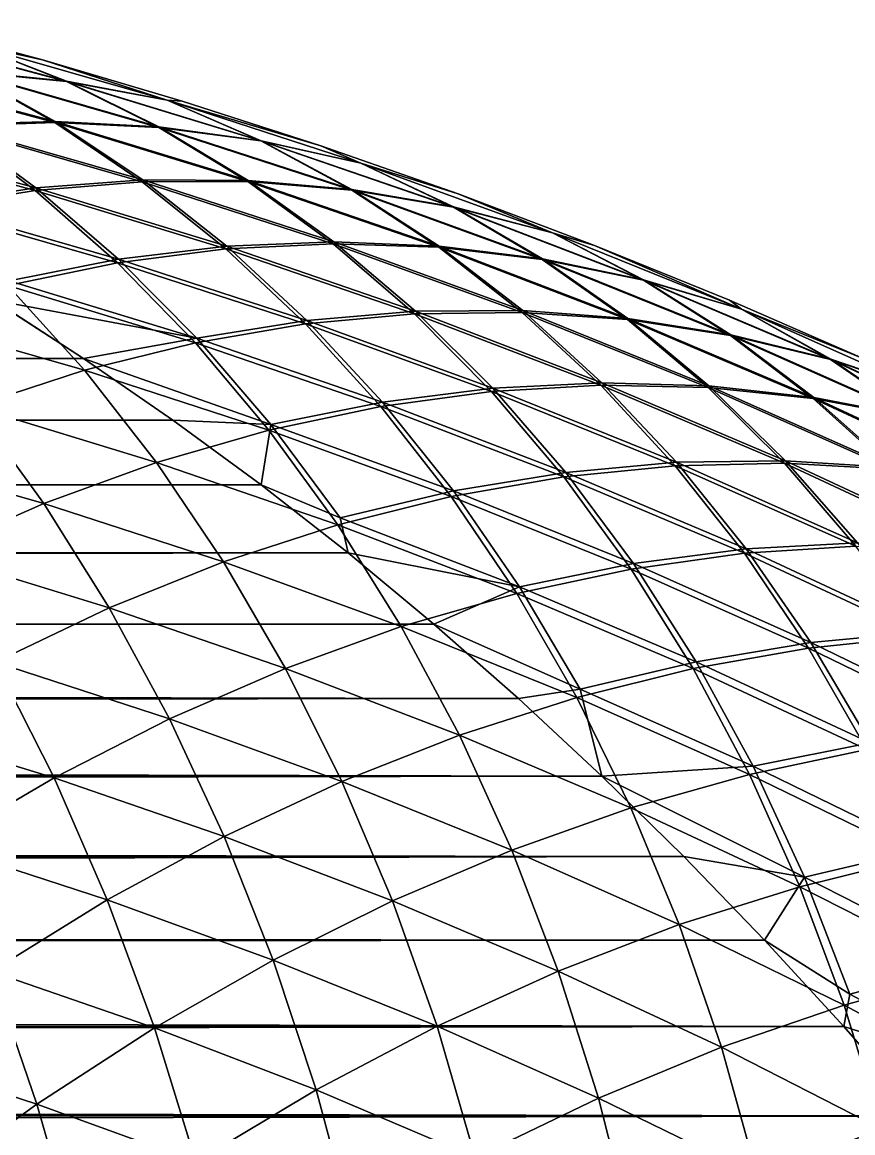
# Model space of a CAD drawing. Header units: millimetres. Extents: x -260 to 430, y -260 to 260.
# Drawn here: x 378.72 to 388.67, y 54.53 to 67.84 of the extents above; entities that cross this region are included whole.
import ezdxf

# ---------------------------------------------------------------- set-up
doc = ezdxf.new("R2010")
doc.units = ezdxf.units.MM
doc.header["$MEASUREMENT"] = 0
doc.layers.add('MESH_3D', color=2, linetype='CONTINUOUS')

msp = doc.modelspace()

# ---------------------------------------------------------------- linework, layer by layer
at = {"layer": 'MESH_3D'}
for points in [[(376.893, 67.755, 2454.883), (379.248, 67.124, 2454.883), (378.106, 67.574, 2452.443)], [(378.018, 67.244, 2457.317), (379.248, 67.124, 2454.883), (376.893, 67.755, 2454.883)], [(376.894, 67.759, 445.169), (379.249, 67.128, 445.169), (378.02, 67.252, 442.761)], [(378.107, 67.574, 447.583), (379.249, 67.128, 445.169), (376.894, 67.759, 445.169)], [(378.106, 67.574, 2452.443), (378.959, 67.384, 2450), (377.273, 67.835, 2450)], [(378.959, 67.384, 2450), (378.959, 67.384, 450), (377.273, 67.835, 450)], [(377.273, 67.835, 2450), (378.959, 67.384, 2450), (377.273, 67.835, 450)], [(378.107, 67.574, 447.583), (377.273, 67.835, 450), (378.959, 67.384, 450)], [(378.106, 67.574, 2452.443), (380.454, 66.901, 2452.443), (378.959, 67.384, 2450)], [(379.248, 67.124, 2454.883), (380.454, 66.901, 2452.443), (378.106, 67.574, 2452.443)], [(378.107, 67.574, 447.583), (378.959, 67.384, 450), (380.454, 66.901, 447.583)], [(378.107, 67.574, 447.583), (380.454, 66.901, 447.583), (379.249, 67.128, 445.169)], [(380.454, 66.901, 2452.443), (380.633, 66.89, 2450), (378.959, 67.384, 2450)], [(380.633, 66.89, 2450), (380.633, 66.89, 450), (378.959, 67.384, 450)], [(378.959, 67.384, 2450), (380.633, 66.89, 2450), (378.959, 67.384, 450)], [(380.454, 66.901, 447.583), (378.959, 67.384, 450), (380.633, 66.89, 450)], [(376.77, 67.26, 2459.742), (379.107, 66.633, 2459.742), (378.018, 67.244, 2457.317)], [(377.842, 66.588, 2462.155), (379.107, 66.633, 2459.742), (376.77, 67.26, 2459.742)], [(376.773, 67.274, 440.361), (379.111, 66.647, 440.361), (377.848, 66.609, 437.973)], [(378.02, 67.252, 442.761), (379.111, 66.647, 440.361), (376.773, 67.274, 440.361)], [(378.018, 67.244, 2457.317), (380.354, 66.575, 2457.317), (379.248, 67.124, 2454.883)], [(379.107, 66.633, 2459.742), (380.354, 66.575, 2457.317), (378.018, 67.244, 2457.317)], [(378.02, 67.252, 442.761), (380.356, 66.582, 442.761), (379.111, 66.647, 440.361)], [(379.249, 67.128, 445.169), (380.356, 66.582, 442.761), (378.02, 67.252, 442.761)], [(379.248, 67.124, 2454.883), (381.578, 66.412, 2454.883), (380.454, 66.901, 2452.443)], [(380.354, 66.575, 2457.317), (381.578, 66.412, 2454.883), (379.248, 67.124, 2454.883)], [(379.249, 67.128, 445.169), (381.58, 66.415, 445.169), (380.356, 66.582, 442.761)], [(380.454, 66.901, 447.583), (381.58, 66.415, 445.169), (379.249, 67.128, 445.169)], [(380.454, 66.901, 2452.443), (382.776, 66.146, 2452.443), (382.294, 66.355, 2450)], [(380.454, 66.901, 2452.443), (382.294, 66.355, 2450), (380.633, 66.89, 2450)], [(381.578, 66.412, 2454.883), (382.776, 66.146, 2452.443), (380.454, 66.901, 2452.443)], [(380.454, 66.901, 447.583), (380.633, 66.89, 450), (382.294, 66.355, 450)], [(380.454, 66.901, 447.583), (382.294, 66.355, 450), (382.776, 66.147, 447.583)], [(380.454, 66.901, 447.583), (382.776, 66.147, 447.583), (381.58, 66.415, 445.169)], [(382.294, 66.355, 2450), (382.294, 66.355, 450), (380.633, 66.89, 450)], [(380.633, 66.89, 2450), (382.294, 66.355, 2450), (380.633, 66.89, 450)], [(376.564, 66.436, 2464.554), (378.873, 65.818, 2464.554), (377.842, 66.588, 2462.155)], [(377.848, 66.609, 437.973), (378.882, 65.849, 435.599), (376.572, 66.468, 435.599)], [(377.842, 66.588, 2462.155), (380.155, 65.924, 2462.155), (379.107, 66.633, 2459.742)], [(378.873, 65.818, 2464.554), (380.155, 65.924, 2462.155), (377.842, 66.588, 2462.155)], [(379.111, 66.647, 440.361), (380.162, 65.946, 437.973), (377.848, 66.609, 437.973)], [(377.848, 66.609, 437.973), (380.162, 65.946, 437.973), (378.882, 65.849, 435.599)], [(379.107, 66.633, 2459.742), (381.421, 65.926, 2459.742), (380.354, 66.575, 2457.317)], [(380.155, 65.924, 2462.155), (381.421, 65.926, 2459.742), (379.107, 66.633, 2459.742)], [(379.111, 66.647, 440.361), (381.425, 65.94, 440.361), (380.162, 65.946, 437.973)], [(380.356, 66.582, 442.761), (381.425, 65.94, 440.361), (379.111, 66.647, 440.361)], [(380.354, 66.575, 2457.317), (382.665, 65.824, 2457.317), (381.578, 66.412, 2454.883)], [(381.421, 65.926, 2459.742), (382.665, 65.824, 2457.317), (380.354, 66.575, 2457.317)], [(380.356, 66.582, 442.761), (382.668, 65.831, 442.761), (381.425, 65.94, 440.361)], [(381.58, 66.415, 445.169), (382.668, 65.831, 442.761), (380.356, 66.582, 442.761)], [(377.579, 65.606, 2466.935), (378.873, 65.818, 2464.554), (376.564, 66.436, 2464.554)], [(376.572, 66.468, 435.599), (378.882, 65.849, 435.599), (377.591, 65.649, 433.242)], [(381.578, 66.412, 2454.883), (383.883, 65.618, 2454.883), (382.776, 66.146, 2452.443)], [(382.665, 65.824, 2457.317), (383.883, 65.618, 2454.883), (381.578, 66.412, 2454.883)], [(381.58, 66.415, 445.169), (383.884, 65.622, 445.169), (382.668, 65.831, 442.761)], [(382.776, 66.147, 447.583), (383.884, 65.622, 445.169), (381.58, 66.415, 445.169)], [(382.776, 66.146, 2452.443), (383.941, 65.778, 2450), (382.294, 66.355, 2450)], [(383.941, 65.778, 2450), (383.941, 65.778, 450), (382.294, 66.355, 450)], [(382.294, 66.355, 2450), (383.941, 65.778, 2450), (382.294, 66.355, 450)], [(382.776, 66.147, 447.583), (382.294, 66.355, 450), (383.941, 65.778, 450)], [(382.776, 66.147, 447.583), (383.941, 65.778, 450), (385.071, 65.312, 447.583)], [(382.776, 66.147, 447.583), (385.071, 65.312, 447.583), (383.884, 65.622, 445.169)], [(382.776, 66.146, 2452.443), (385.07, 65.311, 2452.443), (383.941, 65.778, 2450)], [(383.883, 65.618, 2454.883), (385.07, 65.311, 2452.443), (382.776, 66.146, 2452.443)], [(378.873, 65.818, 2464.554), (381.158, 65.119, 2464.554), (380.155, 65.924, 2462.155)], [(380.162, 65.946, 437.973), (381.168, 65.15, 435.599), (378.882, 65.849, 435.599)], [(380.155, 65.924, 2462.155), (382.444, 65.181, 2462.155), (381.421, 65.926, 2459.742)], [(381.158, 65.119, 2464.554), (382.444, 65.181, 2462.155), (380.155, 65.924, 2462.155)], [(380.162, 65.946, 437.973), (382.451, 65.202, 437.973), (381.168, 65.15, 435.599)], [(381.425, 65.94, 440.361), (382.451, 65.202, 437.973), (380.162, 65.946, 437.973)], [(381.421, 65.926, 2459.742), (383.708, 65.138, 2459.742), (382.665, 65.824, 2457.317)], [(382.444, 65.181, 2462.155), (383.708, 65.138, 2459.742), (381.421, 65.926, 2459.742)], [(381.425, 65.94, 440.361), (383.713, 65.152, 440.361), (382.451, 65.202, 437.973)], [(382.668, 65.831, 442.761), (383.713, 65.152, 440.361), (381.425, 65.94, 440.361)], [(377.579, 65.606, 2466.935), (379.858, 64.953, 2466.935), (378.873, 65.818, 2464.554)], [(378.882, 65.849, 435.599), (379.871, 64.995, 433.242), (377.591, 65.649, 433.242)], [(379.858, 64.953, 2466.935), (381.158, 65.119, 2464.554), (378.873, 65.818, 2464.554)], [(378.882, 65.849, 435.599), (381.168, 65.15, 435.599), (379.871, 64.995, 433.242)], [(382.665, 65.824, 2457.317), (384.948, 64.993, 2457.317), (383.883, 65.618, 2454.883)], [(383.708, 65.138, 2459.742), (384.948, 64.993, 2457.317), (382.665, 65.824, 2457.317)], [(382.668, 65.831, 442.761), (384.951, 65, 442.761), (383.713, 65.152, 440.361)], [(383.884, 65.622, 445.169), (384.951, 65, 442.761), (382.668, 65.831, 442.761)], [(385.07, 65.311, 2452.443), (385.574, 65.161, 2450), (383.941, 65.778, 2450)], [(385.574, 65.161, 2450), (385.574, 65.161, 450), (383.941, 65.778, 450)], [(383.941, 65.778, 2450), (385.574, 65.161, 2450), (383.941, 65.778, 450)], [(385.071, 65.312, 447.583), (383.941, 65.778, 450), (385.574, 65.161, 450)], [(377.591, 65.649, 433.242), (379.871, 64.995, 433.242), (378.563, 64.736, 430.905)], [(383.883, 65.618, 2454.883), (386.159, 64.745, 2454.883), (385.07, 65.311, 2452.443)], [(384.948, 64.993, 2457.317), (386.159, 64.745, 2454.883), (383.883, 65.618, 2454.883)], [(383.884, 65.622, 445.169), (386.16, 64.748, 445.169), (384.951, 65, 442.761)], [(385.071, 65.312, 447.583), (386.16, 64.748, 445.169), (383.884, 65.622, 445.169)], [(378.547, 64.682, 2469.295), (379.858, 64.953, 2466.935), (377.579, 65.606, 2466.935)], [(385.07, 65.311, 2452.443), (387.335, 64.396, 2452.443), (385.574, 65.161, 2450)], [(386.159, 64.745, 2454.883), (387.335, 64.396, 2452.443), (385.07, 65.311, 2452.443)], [(385.071, 65.312, 447.583), (385.574, 65.161, 450), (387.335, 64.397, 447.583)], [(385.071, 65.312, 447.583), (387.335, 64.397, 447.583), (386.16, 64.748, 445.169)], [(379.858, 64.953, 2466.935), (382.113, 64.22, 2466.935), (381.158, 65.119, 2464.554)], [(381.168, 65.15, 435.599), (382.127, 64.262, 433.242), (379.871, 64.995, 433.242)], [(381.158, 65.119, 2464.554), (383.418, 64.341, 2464.554), (382.444, 65.181, 2462.155)], [(382.113, 64.22, 2466.935), (383.418, 64.341, 2464.554), (381.158, 65.119, 2464.554)], [(382.451, 65.202, 437.973), (383.429, 64.371, 435.599), (381.168, 65.15, 435.599)], [(381.168, 65.15, 435.599), (383.429, 64.371, 435.599), (382.127, 64.262, 433.242)], [(382.444, 65.181, 2462.155), (384.705, 64.358, 2462.155), (383.708, 65.138, 2459.742)], [(383.418, 64.341, 2464.554), (384.705, 64.358, 2462.155), (382.444, 65.181, 2462.155)], [(382.451, 65.202, 437.973), (384.713, 64.379, 437.973), (383.429, 64.371, 435.599)], [(383.713, 65.152, 440.361), (384.713, 64.379, 437.973), (382.451, 65.202, 437.973)], [(383.708, 65.138, 2459.742), (385.967, 64.271, 2459.742), (384.948, 64.993, 2457.317)], [(384.705, 64.358, 2462.155), (385.967, 64.271, 2459.742), (383.708, 65.138, 2459.742)], [(383.713, 65.152, 440.361), (385.973, 64.285, 440.361), (384.713, 64.379, 437.973)], [(384.951, 65, 442.761), (385.973, 64.285, 440.361), (383.713, 65.152, 440.361)], [(387.335, 64.396, 2452.443), (387.19, 64.503, 2450), (385.574, 65.161, 2450)], [(387.19, 64.503, 2450), (387.19, 64.503, 450), (385.574, 65.161, 450)], [(385.574, 65.161, 2450), (387.19, 64.503, 2450), (385.574, 65.161, 450)], [(387.335, 64.397, 447.583), (385.574, 65.161, 450), (387.19, 64.503, 450)], [(378.547, 64.682, 2469.295), (380.793, 63.995, 2469.295), (379.858, 64.953, 2466.935)], [(379.871, 64.995, 433.242), (380.811, 64.049, 430.905), (378.563, 64.736, 430.905)], [(380.793, 63.995, 2469.295), (382.113, 64.22, 2466.935), (379.858, 64.953, 2466.935)], [(379.871, 64.995, 433.242), (382.127, 64.262, 433.242), (380.811, 64.049, 430.905)], [(384.948, 64.993, 2457.317), (387.201, 64.082, 2457.317), (386.159, 64.745, 2454.883)], [(385.967, 64.271, 2459.742), (387.201, 64.082, 2457.317), (384.948, 64.993, 2457.317)], [(384.951, 65, 442.761), (387.205, 64.09, 442.761), (385.973, 64.285, 440.361)], [(386.16, 64.748, 445.169), (387.205, 64.09, 442.761), (384.951, 65, 442.761)], [(377.231, 64.306, 2471.631), (379.464, 63.665, 2471.631), (378.547, 64.682, 2469.295)], [(378.563, 64.736, 430.905), (380.811, 64.049, 430.905), (378.373, 64.503, 429.956)], [(379.464, 63.665, 2471.631), (380.793, 63.995, 2469.295), (378.547, 64.682, 2469.295)], [(386.159, 64.745, 2454.883), (388.402, 63.792, 2454.883), (387.335, 64.396, 2452.443)], [(387.201, 64.082, 2457.317), (388.402, 63.792, 2454.883), (386.159, 64.745, 2454.883)], [(386.16, 64.748, 445.169), (388.404, 63.796, 445.169), (387.205, 64.09, 442.761)], [(387.335, 64.397, 447.583), (388.404, 63.796, 445.169), (386.16, 64.748, 445.169)], [(70.096, 64.121, 146.163), (378.373, 64.503, 429.956), (379.454, 63.805, 428.777)], [(380.811, 64.049, 430.905), (379.454, 63.805, 428.777), (378.373, 64.503, 429.956)], [(387.335, 64.396, 2452.443), (388.79, 63.805, 2450), (387.19, 64.503, 2450)], [(388.79, 63.805, 2450), (388.79, 63.805, 450), (387.19, 64.503, 450)], [(387.19, 64.503, 2450), (388.79, 63.805, 2450), (387.19, 64.503, 450)], [(387.335, 64.397, 447.583), (387.19, 64.503, 450), (388.79, 63.805, 450)], [(378.131, 63.23, 2473.941), (379.464, 63.665, 2471.631), (377.231, 64.306, 2471.631)], [(382.113, 64.22, 2466.935), (384.341, 63.409, 2466.935), (383.418, 64.341, 2464.554)], [(383.429, 64.371, 435.599), (384.356, 63.45, 433.242), (382.127, 64.262, 433.242)], [(383.418, 64.341, 2464.554), (385.649, 63.485, 2464.554), (384.705, 64.358, 2462.155)], [(384.341, 63.409, 2466.935), (385.649, 63.485, 2464.554), (383.418, 64.341, 2464.554)], [(384.713, 64.379, 437.973), (385.662, 63.514, 435.599), (383.429, 64.371, 435.599)], [(383.429, 64.371, 435.599), (385.662, 63.514, 435.599), (384.356, 63.45, 433.242)], [(384.705, 64.358, 2462.155), (386.936, 63.456, 2462.155), (385.967, 64.271, 2459.742)], [(385.649, 63.485, 2464.554), (386.936, 63.456, 2462.155), (384.705, 64.358, 2462.155)], [(384.713, 64.379, 437.973), (386.944, 63.477, 437.973), (385.662, 63.514, 435.599)], [(385.973, 64.285, 440.361), (386.944, 63.477, 437.973), (384.713, 64.379, 437.973)], [(385.973, 64.285, 440.361), (388.2, 63.339, 440.361), (386.944, 63.477, 437.973)], [(387.205, 64.09, 442.761), (388.2, 63.339, 440.361), (385.973, 64.285, 440.361)], [(387.335, 64.397, 447.583), (389.566, 63.404, 447.583), (388.404, 63.796, 445.169)], [(387.335, 64.397, 447.583), (388.79, 63.805, 450), (389.566, 63.404, 447.583)], [(387.335, 64.396, 2452.443), (389.565, 63.403, 2452.443), (388.79, 63.805, 2450)], [(388.402, 63.792, 2454.883), (389.565, 63.403, 2452.443), (387.335, 64.396, 2452.443)], [(380.793, 63.995, 2469.295), (383.014, 63.23, 2469.295), (382.113, 64.22, 2466.935)], [(382.127, 64.262, 433.242), (383.033, 63.284, 430.905), (380.811, 64.049, 430.905)], [(383.014, 63.23, 2469.295), (384.341, 63.409, 2466.935), (382.113, 64.22, 2466.935)], [(382.127, 64.262, 433.242), (384.356, 63.45, 433.242), (383.033, 63.284, 430.905)], [(385.967, 64.271, 2459.742), (388.194, 63.326, 2459.742), (387.201, 64.082, 2457.317)], [(386.936, 63.456, 2462.155), (388.194, 63.326, 2459.742), (385.967, 64.271, 2459.742)], [(70.482, 63.697, 145.227), (70.096, 64.121, 146.163), (379.454, 63.805, 428.777)], [(380.811, 64.049, 430.905), (381.698, 63.015, 428.591), (379.454, 63.805, 428.777)], [(380.811, 64.049, 430.905), (383.033, 63.284, 430.905), (381.698, 63.015, 428.591)], [(387.201, 64.082, 2457.317), (389.421, 63.094, 2457.317), (388.402, 63.792, 2454.883)], [(388.194, 63.326, 2459.742), (389.421, 63.094, 2457.317), (387.201, 64.082, 2457.317)], [(387.205, 64.09, 442.761), (389.425, 63.101, 442.761), (388.2, 63.339, 440.361)], [(388.404, 63.796, 445.169), (389.425, 63.101, 442.761), (387.205, 64.09, 442.761)], [(379.464, 63.665, 2471.631), (381.674, 62.947, 2471.631), (380.793, 63.995, 2469.295)], [(381.674, 62.947, 2471.631), (383.014, 63.23, 2469.295), (380.793, 63.995, 2469.295)], [(70.875, 63.259, 144.311), (70.482, 63.697, 145.227), (379.454, 63.805, 428.777)], [(70.875, 63.259, 144.311), (379.454, 63.805, 428.777), (380.523, 63.068, 427.611)], [(381.698, 63.015, 428.591), (380.523, 63.068, 427.611), (379.454, 63.805, 428.777)], [(388.402, 63.792, 2454.883), (390.611, 62.762, 2454.883), (389.565, 63.403, 2452.443)], [(389.421, 63.094, 2457.317), (390.611, 62.762, 2454.883), (388.402, 63.792, 2454.883)], [(388.404, 63.796, 445.169), (390.613, 62.766, 445.169), (389.425, 63.101, 442.761)], [(389.566, 63.404, 447.583), (390.613, 62.766, 445.169), (388.404, 63.796, 445.169)], [(378.131, 63.23, 2473.941), (380.327, 62.559, 2473.941), (379.464, 63.665, 2471.631)], [(380.327, 62.559, 2473.941), (381.674, 62.947, 2471.631), (379.464, 63.665, 2471.631)], [(384.341, 63.409, 2466.935), (386.539, 62.521, 2466.935), (385.649, 63.485, 2464.554)], [(385.662, 63.514, 435.599), (386.556, 62.562, 433.242), (384.356, 63.45, 433.242)], [(385.649, 63.485, 2464.554), (387.849, 62.551, 2464.554), (386.936, 63.456, 2462.155)], [(386.539, 62.521, 2466.935), (387.849, 62.551, 2464.554), (385.649, 63.485, 2464.554)], [(385.662, 63.514, 435.599), (387.863, 62.58, 435.599), (386.556, 62.562, 433.242)], [(386.944, 63.477, 437.973), (387.863, 62.58, 435.599), (385.662, 63.514, 435.599)], [(383.014, 63.23, 2469.295), (385.207, 62.389, 2469.295), (384.341, 63.409, 2466.935)], [(384.356, 63.45, 433.242), (385.228, 62.441, 430.905), (383.033, 63.284, 430.905)], [(385.207, 62.389, 2469.295), (386.539, 62.521, 2466.935), (384.341, 63.409, 2466.935)], [(384.356, 63.45, 433.242), (386.556, 62.562, 433.242), (385.228, 62.441, 430.905)], [(386.936, 63.456, 2462.155), (389.134, 62.478, 2462.155), (388.194, 63.326, 2459.742)], [(387.849, 62.551, 2464.554), (389.134, 62.478, 2462.155), (386.936, 63.456, 2462.155)], [(386.944, 63.477, 437.973), (389.143, 62.498, 437.973), (387.863, 62.58, 435.599)], [(388.2, 63.339, 440.361), (389.143, 62.498, 437.973), (386.944, 63.477, 437.973)], [(71.273, 62.81, 143.415), (70.875, 63.259, 144.311), (380.523, 63.068, 427.611)], [(376.798, 62.691, 2476.222), (378.976, 62.067, 2476.222), (378.131, 63.23, 2473.941)], [(378.976, 62.067, 2476.222), (380.327, 62.559, 2473.941), (378.131, 63.23, 2473.941)], [(381.674, 62.947, 2471.631), (383.858, 62.152, 2471.631), (383.014, 63.23, 2469.295)], [(383.033, 63.284, 430.905), (383.884, 62.219, 428.591), (381.698, 63.015, 428.591)], [(383.858, 62.152, 2471.631), (385.207, 62.389, 2469.295), (383.014, 63.23, 2469.295)], [(383.033, 63.284, 430.905), (385.228, 62.441, 430.905), (383.884, 62.219, 428.591)], [(388.194, 63.326, 2459.742), (390.387, 62.303, 2459.742), (389.421, 63.094, 2457.317)], [(389.134, 62.478, 2462.155), (390.387, 62.303, 2459.742), (388.194, 63.326, 2459.742)], [(388.2, 63.339, 440.361), (390.394, 62.316, 440.361), (389.143, 62.498, 437.973)], [(389.425, 63.101, 442.761), (390.394, 62.316, 440.361), (388.2, 63.339, 440.361)], [(71.273, 62.81, 143.415), (380.523, 63.068, 427.611), (381.579, 62.291, 426.459)], [(381.698, 63.015, 428.591), (381.579, 62.291, 426.459), (380.523, 63.068, 427.611)], [(381.698, 63.015, 428.591), (382.528, 61.895, 426.303), (381.579, 62.291, 426.459)], [(381.698, 63.015, 428.591), (383.884, 62.219, 428.591), (382.528, 61.895, 426.303)], [(380.327, 62.559, 2473.941), (382.498, 61.812, 2473.941), (381.674, 62.947, 2471.631)], [(382.498, 61.812, 2473.941), (383.858, 62.152, 2471.631), (381.674, 62.947, 2471.631)], [(71.677, 62.349, 142.537), (71.273, 62.81, 143.415), (381.579, 62.291, 426.459)], [(377.627, 61.471, 2478.472), (378.976, 62.067, 2476.222), (376.798, 62.691, 2476.222)], [(378.976, 62.067, 2476.222), (381.13, 61.367, 2476.222), (380.327, 62.559, 2473.941)], [(381.13, 61.367, 2476.222), (382.498, 61.812, 2473.941), (380.327, 62.559, 2473.941)], [(386.556, 62.562, 433.242), (387.392, 61.523, 430.905), (385.228, 62.441, 430.905)], [(387.863, 62.58, 435.599), (388.723, 61.597, 433.242), (386.556, 62.562, 433.242)], [(386.556, 62.562, 433.242), (388.723, 61.597, 433.242), (387.392, 61.523, 430.905)], [(387.863, 62.58, 435.599), (390.03, 61.57, 435.599), (388.723, 61.597, 433.242)], [(389.143, 62.498, 437.973), (390.03, 61.57, 435.599), (387.863, 62.58, 435.599)], [(385.228, 62.441, 430.905), (386.041, 61.348, 428.591), (383.884, 62.219, 428.591)], [(385.207, 62.389, 2469.295), (387.369, 61.471, 2469.295), (386.539, 62.521, 2466.935)], [(385.228, 62.441, 430.905), (387.392, 61.523, 430.905), (386.041, 61.348, 428.591)], [(386.539, 62.521, 2466.935), (388.705, 61.557, 2466.935), (387.849, 62.551, 2464.554)], [(387.369, 61.471, 2469.295), (388.705, 61.557, 2466.935), (386.539, 62.521, 2466.935)], [(387.849, 62.551, 2464.554), (390.015, 61.541, 2464.554), (389.134, 62.478, 2462.155)], [(388.705, 61.557, 2466.935), (390.015, 61.541, 2464.554), (387.849, 62.551, 2464.554)], [(72.085, 61.877, 141.677), (71.677, 62.349, 142.537), (381.579, 62.291, 426.459)], [(72.085, 61.877, 141.677), (381.579, 62.291, 426.459), (382.622, 61.476, 425.322)], [(382.528, 61.895, 426.303), (382.622, 61.476, 425.322), (381.579, 62.291, 426.459)], [(383.858, 62.152, 2471.631), (386.013, 61.282, 2471.631), (385.207, 62.389, 2469.295)], [(386.013, 61.282, 2471.631), (387.369, 61.471, 2469.295), (385.207, 62.389, 2469.295)], [(382.498, 61.812, 2473.941), (384.641, 60.989, 2473.941), (383.858, 62.152, 2471.631)], [(383.884, 62.219, 428.591), (384.674, 61.071, 426.303), (382.528, 61.895, 426.303)], [(384.641, 60.989, 2473.941), (386.013, 61.282, 2471.631), (383.858, 62.152, 2471.631)], [(383.884, 62.219, 428.591), (386.041, 61.348, 428.591), (384.674, 61.071, 426.303)], [(377.627, 61.471, 2478.472), (379.761, 60.818, 2478.472), (378.976, 62.067, 2476.222)], [(379.761, 60.818, 2478.472), (381.13, 61.367, 2476.222), (378.976, 62.067, 2476.222)], [(382.528, 61.895, 426.303), (384.674, 61.071, 426.303), (382.622, 61.476, 425.322)], [(72.498, 61.392, 140.835), (72.085, 61.877, 141.677), (382.622, 61.476, 425.322)], [(381.13, 61.367, 2476.222), (383.259, 60.592, 2476.222), (382.498, 61.812, 2473.941)], [(383.259, 60.592, 2476.222), (384.641, 60.989, 2473.941), (382.498, 61.812, 2473.941)], [(387.392, 61.523, 430.905), (388.166, 60.402, 428.591), (386.041, 61.348, 428.591)], [(387.369, 61.471, 2469.295), (389.497, 60.478, 2469.295), (388.705, 61.557, 2466.935)], [(388.723, 61.597, 433.242), (389.522, 60.53, 430.905), (387.392, 61.523, 430.905)], [(387.392, 61.523, 430.905), (389.522, 60.53, 430.905), (388.166, 60.402, 428.591)], [(72.916, 60.896, 140.01), (72.498, 61.392, 140.835), (382.622, 61.476, 425.322)], [(72.916, 60.896, 140.01), (382.622, 61.476, 425.322), (383.65, 60.622, 424.2)], [(378.395, 60.166, 2480.686), (379.761, 60.818, 2478.472), (377.627, 61.471, 2478.472)], [(379.761, 60.818, 2478.472), (381.872, 60.092, 2478.472), (381.13, 61.367, 2476.222)], [(381.872, 60.092, 2478.472), (383.259, 60.592, 2476.222), (381.13, 61.367, 2476.222)], [(384.674, 61.071, 426.303), (383.65, 60.622, 424.2), (382.622, 61.476, 425.322)], [(386.013, 61.282, 2471.631), (388.135, 60.336, 2471.631), (387.369, 61.471, 2469.295)], [(388.135, 60.336, 2471.631), (389.497, 60.478, 2469.295), (387.369, 61.471, 2469.295)], [(384.641, 60.989, 2473.941), (386.755, 60.092, 2473.941), (386.013, 61.282, 2471.631)], [(386.041, 61.348, 428.591), (386.79, 60.172, 426.303), (384.674, 61.071, 426.303)], [(386.755, 60.092, 2473.941), (388.135, 60.336, 2471.631), (386.013, 61.282, 2471.631)], [(386.041, 61.348, 428.591), (388.166, 60.402, 428.591), (386.79, 60.172, 426.303)], [(383.259, 60.592, 2476.222), (385.36, 59.743, 2476.222), (384.641, 60.989, 2473.941)], [(384.674, 61.071, 426.303), (385.401, 59.841, 424.043), (383.65, 60.622, 424.2)], [(385.36, 59.743, 2476.222), (386.755, 60.092, 2473.941), (384.641, 60.989, 2473.941)], [(384.674, 61.071, 426.303), (386.79, 60.172, 426.303), (385.401, 59.841, 424.043)], [(73.336, 60.389, 139.202), (72.916, 60.896, 140.01), (383.65, 60.622, 424.2)], [(378.395, 60.166, 2480.686), (380.483, 59.488, 2480.686), (379.761, 60.818, 2478.472)], [(380.483, 59.488, 2480.686), (381.872, 60.092, 2478.472), (379.761, 60.818, 2478.472)], [(73.336, 60.389, 139.202), (383.65, 60.622, 424.2), (384.664, 59.73, 423.094)], [(381.872, 60.092, 2478.472), (383.955, 59.292, 2478.472), (383.259, 60.592, 2476.222)], [(383.955, 59.292, 2478.472), (385.36, 59.743, 2476.222), (383.259, 60.592, 2476.222)], [(385.401, 59.841, 424.043), (384.664, 59.73, 423.094), (383.65, 60.622, 424.2)], [(388.135, 60.336, 2471.631), (390.224, 59.318, 2471.631), (389.497, 60.478, 2469.295)], [(389.522, 60.53, 430.905), (390.257, 59.382, 428.591), (388.166, 60.402, 428.591)], [(73.76, 59.871, 138.411), (73.336, 60.389, 139.202), (384.664, 59.73, 423.094)], [(386.755, 60.092, 2473.941), (388.835, 59.121, 2473.941), (388.135, 60.336, 2471.631)], [(388.166, 60.402, 428.591), (388.874, 59.201, 426.303), (386.79, 60.172, 426.303)], [(388.835, 59.121, 2473.941), (390.224, 59.318, 2471.631), (388.135, 60.336, 2471.631)], [(388.166, 60.402, 428.591), (390.257, 59.382, 428.591), (388.874, 59.201, 426.303)], [(377.036, 59.412, 2482.863), (379.099, 58.781, 2482.863), (378.395, 60.166, 2480.686)], [(379.099, 58.781, 2482.863), (380.483, 59.488, 2480.686), (378.395, 60.166, 2480.686)], [(386.79, 60.172, 426.303), (387.474, 58.919, 424.043), (385.401, 59.841, 424.043)], [(386.79, 60.172, 426.303), (388.874, 59.201, 426.303), (387.474, 58.919, 424.043)], [(380.483, 59.488, 2480.686), (382.547, 58.737, 2480.686), (381.872, 60.092, 2478.472)], [(382.547, 58.737, 2480.686), (383.955, 59.292, 2478.472), (381.872, 60.092, 2478.472)], [(385.36, 59.743, 2476.222), (387.429, 58.822, 2476.222), (386.755, 60.092, 2473.941)], [(387.429, 58.822, 2476.222), (388.835, 59.121, 2473.941), (386.755, 60.092, 2473.941)], [(74.186, 59.342, 137.636), (73.76, 59.871, 138.411), (384.664, 59.73, 423.094)], [(385.401, 59.841, 424.043), (385.663, 58.802, 422.004), (384.664, 59.73, 423.094)], [(385.401, 59.841, 424.043), (387.474, 58.919, 424.043), (385.663, 58.802, 422.004)], [(74.186, 59.342, 137.636), (384.664, 59.73, 423.094), (385.663, 58.802, 422.004)], [(383.955, 59.292, 2478.472), (386.01, 58.42, 2478.472), (385.36, 59.743, 2476.222)], [(386.01, 58.42, 2478.472), (387.429, 58.822, 2476.222), (385.36, 59.743, 2476.222)], [(377.724, 57.973, 2485), (379.099, 58.781, 2482.863), (377.036, 59.412, 2482.863)], [(379.099, 58.781, 2482.863), (381.139, 58.079, 2482.863), (380.483, 59.488, 2480.686)], [(381.139, 58.079, 2482.863), (382.547, 58.737, 2480.686), (380.483, 59.488, 2480.686)], [(74.614, 58.802, 136.877), (74.186, 59.342, 137.636), (385.663, 58.802, 422.004)], [(382.547, 58.737, 2480.686), (384.583, 57.914, 2480.686), (383.955, 59.292, 2478.472)], [(384.583, 57.914, 2480.686), (386.01, 58.42, 2478.472), (383.955, 59.292, 2478.472)], [(387.429, 58.822, 2476.222), (389.465, 57.829, 2476.222), (388.835, 59.121, 2473.941)], [(388.874, 59.201, 426.303), (389.514, 57.924, 424.043), (387.474, 58.919, 424.043)], [(387.474, 58.919, 424.043), (388.088, 57.59, 421.814), (385.663, 58.802, 422.004)], [(387.474, 58.919, 424.043), (389.514, 57.924, 424.043), (388.088, 57.59, 421.814)], [(75.045, 58.252, 136.134), (74.614, 58.802, 136.877), (385.663, 58.802, 422.004)], [(75.045, 58.252, 136.134), (385.663, 58.802, 422.004), (386.645, 57.837, 420.932)], [(377.724, 57.973, 2485), (379.737, 57.319, 2485), (379.099, 58.781, 2482.863)], [(379.737, 57.319, 2485), (381.139, 58.079, 2482.863), (379.099, 58.781, 2482.863)], [(381.139, 58.079, 2482.863), (383.153, 57.306, 2482.863), (382.547, 58.737, 2480.686)], [(383.153, 57.306, 2482.863), (384.583, 57.914, 2480.686), (382.547, 58.737, 2480.686)], [(388.088, 57.59, 421.814), (386.645, 57.837, 420.932), (385.663, 58.802, 422.004)], [(386.01, 58.42, 2478.472), (388.033, 57.476, 2478.472), (387.429, 58.822, 2476.222)], [(388.033, 57.476, 2478.472), (389.465, 57.829, 2476.222), (387.429, 58.822, 2476.222)], [(384.583, 57.914, 2480.686), (386.589, 57.021, 2480.686), (386.01, 58.42, 2478.472)], [(386.589, 57.021, 2480.686), (388.033, 57.476, 2478.472), (386.01, 58.42, 2478.472)], [(75.476, 57.692, 135.407), (75.045, 58.252, 136.134), (386.645, 57.837, 420.932)], [(379.737, 57.319, 2485), (381.725, 56.595, 2485), (381.139, 58.079, 2482.863)], [(381.725, 56.595, 2485), (383.153, 57.306, 2482.863), (381.139, 58.079, 2482.863)], [(378.344, 56.458, 2487.094), (379.737, 57.319, 2485), (377.724, 57.973, 2485)], [(383.153, 57.306, 2482.863), (385.139, 56.463, 2482.863), (384.583, 57.914, 2480.686)], [(385.139, 56.463, 2482.863), (386.589, 57.021, 2480.686), (384.583, 57.914, 2480.686)], [(389.514, 57.924, 424.043), (390.081, 56.574, 421.814), (388.088, 57.59, 421.814)], [(75.908, 57.122, 134.695), (75.476, 57.692, 135.407), (386.645, 57.837, 420.932)], [(75.908, 57.122, 134.695), (386.645, 57.837, 420.932), (387.611, 56.836, 419.878)], [(388.088, 57.59, 421.814), (387.611, 56.836, 419.878), (386.645, 57.837, 420.932)], [(388.033, 57.476, 2478.472), (390.022, 56.463, 2478.472), (389.465, 57.829, 2476.222)], [(388.088, 57.59, 421.814), (388.63, 56.189, 419.618), (387.611, 56.836, 419.878)], [(388.088, 57.59, 421.814), (390.081, 56.574, 421.814), (388.63, 56.189, 419.618)], [(386.589, 57.021, 2480.686), (388.563, 56.058, 2480.686), (388.033, 57.476, 2478.472)], [(388.563, 56.058, 2480.686), (390.022, 56.463, 2478.472), (388.033, 57.476, 2478.472)], [(378.344, 56.458, 2487.094), (380.303, 55.783, 2487.094), (379.737, 57.319, 2485)], [(380.303, 55.783, 2487.094), (381.725, 56.595, 2485), (379.737, 57.319, 2485)], [(381.725, 56.595, 2485), (383.687, 55.803, 2485), (383.153, 57.306, 2482.863)], [(383.687, 55.803, 2485), (385.139, 56.463, 2482.863), (383.153, 57.306, 2482.863)], [(76.341, 56.543, 133.998), (75.908, 57.122, 134.695), (387.611, 56.836, 419.878)], [(385.139, 56.463, 2482.863), (387.094, 55.551, 2482.863), (386.589, 57.021, 2480.686)], [(387.094, 55.551, 2482.863), (388.563, 56.058, 2480.686), (386.589, 57.021, 2480.686)], [(76.341, 56.543, 133.998), (387.611, 56.836, 419.878), (388.56, 55.799, 418.843)], [(388.63, 56.189, 419.618), (388.56, 55.799, 418.843), (387.611, 56.836, 419.878)], [(380.303, 55.783, 2487.094), (382.238, 55.041, 2487.094), (381.725, 56.595, 2485)], [(382.238, 55.041, 2487.094), (383.687, 55.803, 2485), (381.725, 56.595, 2485)], [(390.081, 56.574, 421.814), (390.574, 55.156, 419.618), (388.63, 56.189, 419.618)], [(76.774, 55.953, 133.316), (76.341, 56.543, 133.998), (388.56, 55.799, 418.843)], [(376.967, 55.497, 2489.144), (378.894, 54.871, 2489.144), (378.344, 56.458, 2487.094)], [(378.894, 54.871, 2489.144), (380.303, 55.783, 2487.094), (378.344, 56.458, 2487.094)], [(383.687, 55.803, 2485), (385.62, 54.942, 2485), (385.139, 56.463, 2482.863)], [(385.62, 54.942, 2485), (387.094, 55.551, 2482.863), (385.139, 56.463, 2482.863)], [(388.563, 56.058, 2480.686), (390.502, 55.027, 2480.686), (390.022, 56.463, 2478.472)], [(388.63, 56.189, 419.618), (390.574, 55.156, 419.618), (388.56, 55.799, 418.843)], [(387.094, 55.551, 2482.863), (389.016, 54.572, 2482.863), (388.563, 56.058, 2480.686)], [(389.016, 54.572, 2482.863), (390.502, 55.027, 2480.686), (388.563, 56.058, 2480.686)], [(77.207, 55.355, 132.648), (76.774, 55.953, 133.316), (388.56, 55.799, 418.843)], [(77.207, 55.355, 132.648), (388.56, 55.799, 418.843), (389.492, 54.728, 417.827)], [(378.894, 54.871, 2489.144), (380.797, 54.178, 2489.144), (380.303, 55.783, 2487.094)], [(380.797, 54.178, 2489.144), (382.238, 55.041, 2487.094), (380.303, 55.783, 2487.094)], [(382.238, 55.041, 2487.094), (384.145, 54.231, 2487.094), (383.687, 55.803, 2485)], [(384.145, 54.231, 2487.094), (385.62, 54.942, 2485), (383.687, 55.803, 2485)], [(390.574, 55.156, 419.618), (389.492, 54.728, 417.827), (388.56, 55.799, 418.843)], [(385.62, 54.942, 2485), (387.522, 54.014, 2485), (387.094, 55.551, 2482.863)], [(387.522, 54.014, 2485), (389.016, 54.572, 2482.863), (387.094, 55.551, 2482.863)], [(377.5, 53.859, 2491.145), (378.894, 54.871, 2489.144), (376.967, 55.497, 2489.144)], [(77.639, 54.747, 131.994), (77.207, 55.355, 132.648), (389.492, 54.728, 417.827)], [(380.797, 54.178, 2489.144), (382.675, 53.419, 2489.144), (382.238, 55.041, 2487.094)], [(382.675, 53.419, 2489.144), (384.145, 54.231, 2487.094), (382.238, 55.041, 2487.094)], [(377.5, 53.859, 2491.145), (379.369, 53.216, 2491.145), (378.894, 54.871, 2489.144)], [(379.369, 53.216, 2491.145), (380.797, 54.178, 2489.144), (378.894, 54.871, 2489.144)], [(384.145, 54.231, 2487.094), (386.023, 53.355, 2487.094), (385.62, 54.942, 2485)], [(386.023, 53.355, 2487.094), (387.522, 54.014, 2485), (385.62, 54.942, 2485)], [(78.07, 54.13, 131.355), (77.639, 54.747, 131.994), (389.492, 54.728, 417.827)], [(78.07, 54.13, 131.355), (389.492, 54.728, 417.827), (390.404, 53.623, 416.832)], [(387.522, 54.014, 2485), (389.39, 53.021, 2485), (389.016, 54.572, 2482.863)]]:
    msp.add_3dface(points, dxfattribs=at)

doc.saveas('drawing.dxf')
